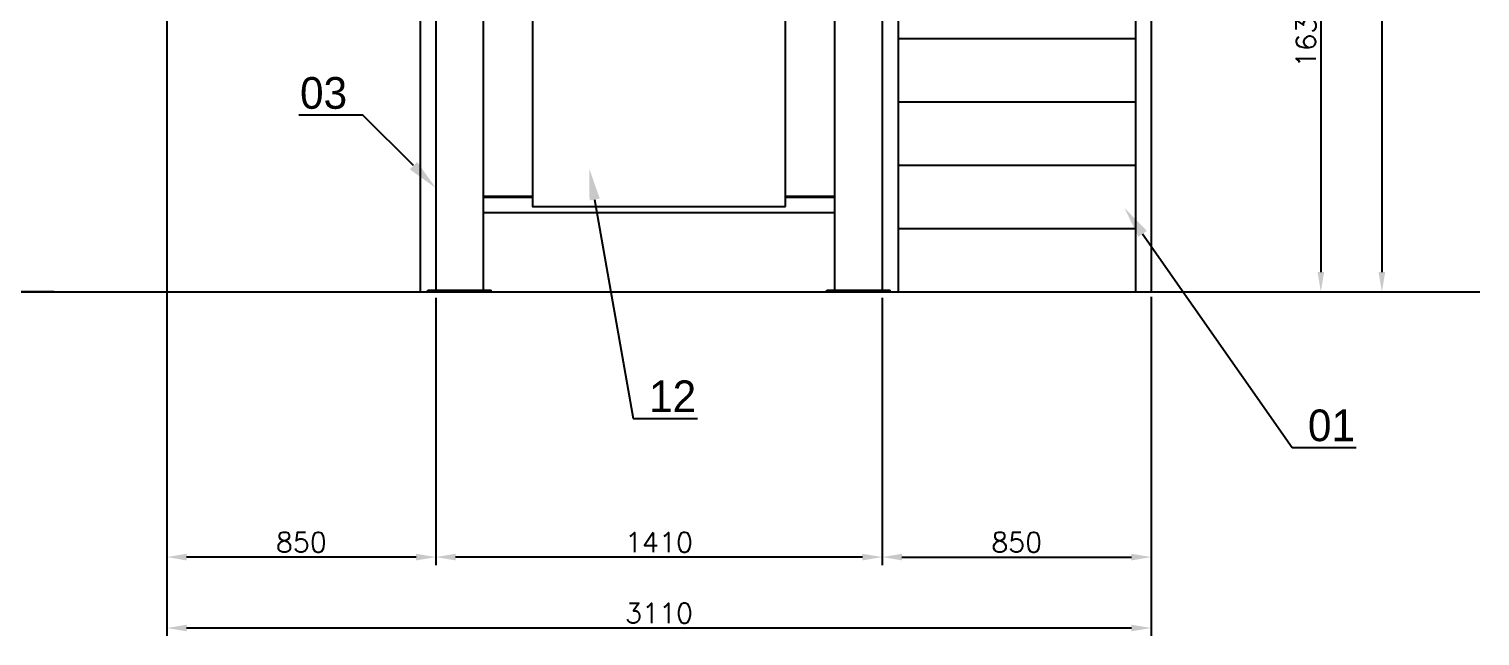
# Model space of a CAD drawing. Extents: x 0 to 21025, y 0 to 14850.
# Drawn here: x 2295 to 6879, y 2964 to 4880 of the extents above; entities that cross this region are included whole.
import ezdxf
from ezdxf import colors
from ezdxf.entities.mleader import LeaderData, LeaderLine
from ezdxf.math import Vec2, Vec3

# ---------------------------------------------------------------- set-up
doc = ezdxf.new("R2010")
doc.units = 0
doc.header["$LTSCALE"] = 200
doc.header["$MEASUREMENT"] = 0
doc.header["$PDMODE"] = 35
doc.header["$PDSIZE"] = 5
for name, color, linetype in [('DIM', 1, 'Continuous'), ('FRL2', 2, 'Continuous'), ('M3', 3, 'Continuous'), ('M4', 4, 'Continuous'), ('M5', 5, 'Continuous')]:
    doc.layers.add(name, color=color, linetype=linetype)
doc.styles.add('ROMANS', font='romans.shx')
doc.dimstyles.new('CEMI-1. 25', dxfattribs={"dimscale": 25, "dimtxt": 2.5, "dimasz": 2.5, "dimexe": 1, "dimexo": 1, "dimtad": 1, "dimdec": 0, "dimtxsty": 'ROMANS', "dimcen": 0, "dimclrd": 1, "dimclre": 1, "dimclrt": 3, "dimadec": 0, "dimazin": 2, "dimtfac": 1, "dimtdec": 0, "dimtmove": 0, "dimatfit": 3, "dimfxl": 1.25, "dimlwd": -1, "dimlwe": -1, "dimarcsym": 1})

# ---------------------------------------------------------------- blocks, each defined once
blk = doc.blocks.new('*D55')
at = {"layer": 'Defpoints', "color": 0, "transparency": 16777216}
for p in [(5840.227002406149, 5680.129294826505), (5840.227002406149, 4050.129295112742), (6376.039068016462, 4050.129295112742)]:
    blk.add_point(p, dxfattribs=at)
at = {"layer": 'DIM', "color": 1, "transparency": 16777216}
for p, q in [((5865.227002406149, 5680.129294826505), (6401.039068016462, 5680.129294826506)), ((6376.039068016462, 5617.629294826506), (6376.039068016462, 4112.629295112743)), ((5865.227002406149, 4050.129295112742), (6401.039068016462, 4050.129295112742))]:
    blk.add_line(p, q, dxfattribs=at)
for points in [[(6365.622401349795, 5617.629294826506), (6386.455734683129, 5617.629294826506), (6376.039068016462, 5680.129294826506)], [(6365.622401349795, 4112.629295112743), (6386.455734683129, 4112.629295112743), (6376.039068016462, 4050.129295112742)]]:
    blk.add_solid(points, dxfattribs=at)
at = {"layer": 'DIM', "color": 3, "transparency": 16777216, "insert": (6329.164068016461, 4865.129294969622), "char_height": 62.5, "attachment_point": 5, "rotation": 90, "style": 'ROMANS'}
blk.add_mtext('1630', dxfattribs=at)
blk = doc.blocks.new('*D56')
at = {"layer": 'Defpoints', "color": 0, "transparency": 16777216}
for p in [(2730.227002406147, 5532.629294826504), (5840.227002406147, 4050.12929511274), (2730.227002406147, 2989.19813405881)]:
    blk.add_point(p, dxfattribs=at)
at = {"layer": 'DIM', "color": 1, "transparency": 16777216}
for p, q in [((2730.227002406147, 5507.629294826504), (2730.227002406147, 2964.19813405881)), ((5840.227002406147, 4025.12929511274), (5840.227002406147, 2964.19813405881)), ((5777.727002406147, 2989.19813405881), (2792.727002406147, 2989.19813405881))]:
    blk.add_line(p, q, dxfattribs=at)
for points in [[(2792.727002406147, 2999.614800725476), (2792.727002406147, 2978.781467392143), (2730.227002406147, 2989.19813405881)], [(5777.727002406147, 2999.614800725476), (5777.727002406147, 2978.781467392143), (5840.227002406147, 2989.19813405881)]]:
    blk.add_solid(points, dxfattribs=at)
at = {"layer": 'DIM', "color": 3, "transparency": 16777216, "insert": (4285.227002406147, 3036.07313405881), "char_height": 62.5, "attachment_point": 5, "style": 'ROMANS'}
blk.add_mtext('3110', dxfattribs=at)
blk = doc.blocks.new('*D57')
at = {"layer": 'Defpoints', "color": 0, "transparency": 16777216}
for p in [(4990.227002406147, 4056.12929511274), (5840.227002406147, 4059.247871251879), (5840.227002406147, 3213.116531301042)]:
    blk.add_point(p, dxfattribs=at)
at = {"layer": 'DIM', "color": 1, "transparency": 16777216}
for p, q in [((5840.227002406147, 4034.247871251879), (5840.227002406147, 3188.116531301042)), ((4990.227002406147, 4031.12929511274), (4990.227002406147, 3188.116531301042)), ((5052.727002406147, 3213.116531301042), (5777.727002406147, 3213.116531301042))]:
    blk.add_line(p, q, dxfattribs=at)
for points in [[(5052.727002406147, 3223.533197967709), (5052.727002406147, 3202.699864634376), (4990.227002406147, 3213.116531301042)], [(5777.727002406147, 3223.533197967709), (5777.727002406147, 3202.699864634376), (5840.227002406147, 3213.116531301042)]]:
    blk.add_solid(points, dxfattribs=at)
at = {"layer": 'DIM', "color": 3, "transparency": 16777216, "insert": (5415.227002406147, 3259.991531301042), "char_height": 62.5, "attachment_point": 5, "style": 'ROMANS'}
blk.add_mtext('850', dxfattribs=at)
blk = doc.blocks.new('*D58')
at = {"layer": 'Defpoints', "color": 0, "transparency": 16777216}
for p in [(2730.227002406147, 5535.129294826504), (3580.227002406147, 4050.12929511274), (2730.227002406147, 3213.116531301042)]:
    blk.add_point(p, dxfattribs=at)
at = {"layer": 'DIM', "color": 1, "transparency": 16777216}
for p, q in [((2730.227002406147, 5510.129294826504), (2730.227002406147, 3188.116531301042)), ((3580.227002406147, 4025.12929511274), (3580.227002406147, 3188.116531301042)), ((3517.727002406147, 3213.116531301042), (2792.727002406147, 3213.116531301042))]:
    blk.add_line(p, q, dxfattribs=at)
for points in [[(2792.727002406147, 3223.533197967709), (2792.727002406147, 3202.699864634376), (2730.227002406147, 3213.116531301042)], [(3517.727002406147, 3223.533197967709), (3517.727002406147, 3202.699864634376), (3580.227002406147, 3213.116531301042)]]:
    blk.add_solid(points, dxfattribs=at)
at = {"layer": 'DIM', "color": 3, "transparency": 16777216, "insert": (3155.227002406147, 3259.991531301042), "char_height": 62.5, "attachment_point": 5, "style": 'ROMANS'}
blk.add_mtext('850', dxfattribs=at)
blk = doc.blocks.new('*D59')
at = {"layer": 'Defpoints', "color": 0, "transparency": 16777216}
for p in [(3580.227002406147, 4056.129295112754), (4990.227002406147, 4050.12929511274), (3580.227002406147, 3213.116531301042)]:
    blk.add_point(p, dxfattribs=at)
at = {"layer": 'DIM', "color": 1, "transparency": 16777216}
for p, q in [((3580.227002406147, 4031.129295112754), (3580.227002406147, 3188.116531301042)), ((4990.227002406147, 4025.12929511274), (4990.227002406147, 3188.116531301042)), ((4927.727002406147, 3213.116531301042), (3642.727002406147, 3213.116531301042))]:
    blk.add_line(p, q, dxfattribs=at)
for points in [[(3642.727002406147, 3223.533197967709), (3642.727002406147, 3202.699864634376), (3580.227002406147, 3213.116531301042)], [(4927.727002406147, 3223.533197967709), (4927.727002406147, 3202.699864634376), (4990.227002406147, 3213.116531301042)]]:
    blk.add_solid(points, dxfattribs=at)
at = {"layer": 'DIM', "color": 3, "transparency": 16777216, "insert": (4285.227002406147, 3259.991531301042), "char_height": 62.5, "attachment_point": 5, "style": 'ROMANS'}
blk.add_mtext('1410', dxfattribs=at)
blk = doc.blocks.new('*D60')
at = {"layer": 'Defpoints', "color": 0, "transparency": 16777216}
for p in [(4917.727002406149, 6440.178312874927), (5840.227002406149, 4050.129295112742), (6568.847380375598, 4050.129295112742)]:
    blk.add_point(p, dxfattribs=at)
at = {"layer": 'DIM', "color": 1, "transparency": 16777216}
for p, q in [((4942.727002406149, 6440.178312874927), (6593.847380375597, 6440.178312874928)), ((6568.847380375597, 6377.678312874928), (6568.847380375598, 4112.629295112743)), ((5865.227002406149, 4050.129295112742), (6593.847380375598, 4050.129295112742))]:
    blk.add_line(p, q, dxfattribs=at)
for points in [[(6558.43071370893, 6377.678312874928), (6579.264047042264, 6377.678312874928), (6568.847380375597, 6440.178312874928)], [(6558.430713708931, 4112.629295112743), (6579.264047042265, 4112.629295112743), (6568.847380375598, 4050.129295112742)]]:
    blk.add_solid(points, dxfattribs=at)
at = {"layer": 'DIM', "color": 3, "transparency": 16777216, "insert": (6521.972380375597, 5245.153803993773), "char_height": 62.5, "attachment_point": 5, "rotation": 90, "style": 'ROMANS'}
blk.add_mtext('2390', dxfattribs=at)
blk = doc.blocks.new('*D67')
at = {"layer": 'Defpoints', "color": 0, "transparency": 16777216}
for p in [(3670.227002406149, 7707.058312874917), (1351.939347179007, 4050.129295112742), (2398.895228849125, 4050.129295112742)]:
    blk.add_point(p, dxfattribs=at)
at = {"layer": 'DIM', "color": 1, "transparency": 16777216}
for p, q in [((3645.227002406149, 7707.058312874917), (1326.939347179006, 7707.058312874916)), ((1351.939347179006, 7644.558312874916), (1351.939347179007, 4112.629295112741)), ((2373.895228849125, 4050.129295112742), (1326.939347179007, 4050.129295112742))]:
    blk.add_line(p, q, dxfattribs=at)
for points in [[(1341.522680512339, 7644.558312874916), (1362.356013845673, 7644.558312874916), (1351.939347179006, 7707.058312874916)], [(1341.52268051234, 4112.629295112741), (1362.356013845673, 4112.629295112741), (1351.939347179007, 4050.129295112742)]]:
    blk.add_solid(points, dxfattribs=at)
at = {"layer": 'DIM', "color": 3, "transparency": 16777216, "insert": (1305.064347179008, 5878.593803993826), "char_height": 62.5, "attachment_point": 5, "rotation": 90, "style": 'ROMANS'}
blk.add_mtext('3657', dxfattribs=at)
blk = doc.blocks.new('*D68')
at = {"layer": 'Defpoints', "color": 0, "transparency": 16777216}
for p in [(2735.227002406148, 6795.129294826536), (1584.235022635997, 4050.129295112742), (2392.166874918196, 4050.129295112742)]:
    blk.add_point(p, dxfattribs=at)
at = {"layer": 'DIM', "color": 1, "transparency": 16777216}
for p, q in [((2710.227002406148, 6795.129294826536), (1559.235022635996, 6795.129294826535)), ((1584.235022635996, 6732.629294826535), (1584.235022635997, 4112.629295112741)), ((2367.166874918196, 4050.129295112742), (1559.235022635997, 4050.129295112742))]:
    blk.add_line(p, q, dxfattribs=at)
for points in [[(1573.81835596933, 6732.629294826535), (1594.651689302663, 6732.629294826535), (1584.235022635996, 6795.129294826535)], [(1573.81835596933, 4112.629295112741), (1594.651689302664, 4112.629295112741), (1584.235022635997, 4050.129295112742)]]:
    blk.add_solid(points, dxfattribs=at)
at = {"layer": 'DIM', "color": 3, "transparency": 16777216, "insert": (1537.360022635998, 5422.629294969636), "char_height": 62.5, "attachment_point": 5, "rotation": 90, "style": 'ROMANS'}
blk.add_mtext('2745', dxfattribs=at)

msp = doc.modelspace()

# ---------------------------------------------------------------- linework, layer by layer
at = {"layer": 'M3'}
msp.add_lwpolyline([(4685.227002406147, 4320.129295112711), (4685.227002406147, 5520.129295112711), (3885.227002406147, 5520.129295112711), (3885.227002406147, 4320.129295112696)], close=True, dxfattribs=at)
at = {"layer": 'M4'}
for p, q in [((3530.227002406147, 5680.129294826504), (3530.227002406147, 4050.12929511274)), ((3580.227002406147, 5680.129294826504), (3580.227002406147, 4050.12929511274)), ((3730.227002406147, 4056.129295112754), (3730.227002406147, 5680.129294826504)), ((4840.227002406147, 4056.12929511274), (4840.227002406147, 5680.129294826504)), ((4990.227002406147, 5680.129294826504), (4990.227002406147, 4050.12929511274)), ((5040.227002406147, 5680.129294826504), (5040.227002406147, 4050.12929511274)), ((5790.227002406147, 5680.129294826504), (5790.227002406147, 4050.12929511274)), ((5840.227002406147, 5680.129294826504), (5840.227002406147, 4050.12929511274)), ((5040.227002406147, 4850.004050835225), (5790.227002406147, 4850.004050835225)), ((5040.227002406147, 4650.004050835225), (5790.227002406151, 4650.004050835225)), ((5040.227002406147, 4450.004050835225), (5790.227002406147, 4450.004050835225)), ((3885.227002406147, 4350.929295112728), (3730.227002406147, 4350.929295112728)), ((3885.227002406147, 4347.929295112728), (3730.227002406147, 4347.929295112728)), ((4840.227002406147, 4350.929295112728), (4685.227002406147, 4350.929295112728)), ((4840.227002406147, 4347.929295112728), (4685.227002406147, 4347.929295112728)), ((4840.227002406147, 4300.12929511274), (3730.227002406147, 4300.12929511274)), ((5040.227002406147, 4250.004050835225), (5790.227002406147, 4250.004050835225)), ((3555.22700240614, 4050.12929511274), (3555.22700240614, 4056.129295112754)), ((3555.227002406144, 4056.12929511274), (3755.227002406144, 4056.129295112754)), ((3555.227002406144, 4050.12929511274), (3755.227002406144, 4050.12929511274)), ((3755.227002406144, 4050.129295112754), (3755.227002406144, 4056.12929511274)), ((4815.227002406147, 4050.12929511274), (4815.227002406147, 4056.12929511274)), ((4815.227002406147, 4056.12929511274), (5015.227002406144, 4056.12929511274)), ((4815.227002406147, 4050.12929511274), (5015.227002406144, 4050.12929511274)), ((5015.22700240614, 4050.129295112754), (5015.22700240614, 4056.12929511274))]:
    msp.add_line(p, q, dxfattribs=at)
at = {"layer": 'M5'}
msp.add_line((1589.752368037571, 4050.12929511274), (6878.746567432168, 4050.12929511274), dxfattribs=at)

# ---------------------------------------------------------------- dimensions: what is measured, and where the dimension line sits
at = {"layer": 'DIM'}
for base, p1, p2, angle, picture, middle in [((1351.939347179007, 4050.129295112742), (3670.227002406147, 7707.058312874913), (2398.895228849124, 4050.12929511274), 90, '*D67', (1305.064347179008, 5878.593803993826)), ((1584.235022635997, 4050.129295112742), (2735.227002406147, 6795.129294826533), (2392.166874918195, 4050.12929511274), 90, '*D68', (1537.360022635998, 5422.629294969636)), ((6376.039068016462, 4050.129295112742), (5840.227002406147, 5680.129294826504), (5840.227002406147, 4050.12929511274), 90, '*D55', (6329.164068016461, 4865.129294969622)), ((2730.227002406147, 3213.116531301042), (3580.227002406147, 4050.12929511274), (2730.227002406147, 5535.129294826504), 180, '*D58', (3155.227002406147, 3259.991531301042)), ((2730.227002406147, 2989.19813405881), (5840.227002406147, 4050.12929511274), (2730.227002406147, 5532.629294826504), 180, '*D56', (4285.227002406147, 3036.07313405881)), ((3580.227002406147, 3213.116531301042), (4990.227002406147, 4050.12929511274), (3580.227002406147, 4056.129295112754), 180, '*D59', (4285.227002406147, 3259.991531301042)), ((5840.227002406147, 3213.116531301042), (4990.227002406147, 4056.12929511274), (5840.227002406147, 4059.247871251879), 180, '*D57', (5415.227002406147, 3259.991531301042))]:
    dim = msp.add_linear_dim(base=base, p1=p1, p2=p2, angle=angle, dimstyle='CEMI-1. 25', dxfattribs=at)
    dim.commit()
    dim.dimension.update_dxf_attribs({"geometry": picture, "text_midpoint": middle})
dim = msp.add_linear_dim(base=(6568.847380375598, 4050.129295112742), p1=(4917.727002406147, 6440.178312874923), p2=(5840.227002406147, 4050.12929511274), angle=90, dimstyle='CEMI-1. 25', dxfattribs=at)
dim.commit()
dim.dimension.update_dxf_attribs({"geometry": '*D60', "text_midpoint": (6568.847380375597, 5245.153803993773), "dimtype": 160})

# ---------------------------------------------------------------- leaders
at = {"layer": 'FRL2'}
ml = msp.add_multileader_mtext('Standard', dxfattribs=at)
ml.set_content('03', color=3)
ml.set_leader_properties(color=1)
ml.build(insert=Vec2(0, 0))
ml.multileader.update_dxf_attribs({"text_left_attachment_type": 6, "text_right_attachment_type": 6, "dogleg_length": 50, "arrow_head_size": 100})
ctx = ml.context
ctx.base_point, ctx.char_height, ctx.arrow_head_size, ctx.landing_gap_size, ctx.plane_origin = Vec3(3149.802937250399, 4608.380006408267), 100, 100, 0.09, Vec3(3580.227002406149, 4378.135941252516)
ctx.left_attachment, ctx.right_attachment, ctx.text_align_type = 6, 6, 2
notes = []
notes.append((ctx, [(0, (1, 1, 0), (3349.982937250399, 4608.380006408267), (-1, 0), 50, [(0, [(3580.227002406149, 4378.135941252516)], 0, [])])]))
ctx.mtext.insert, ctx.mtext.alignment, ctx.mtext.flow_direction = Vec3(3299.892937250399, 4728.380006408267), 3, 5
ml = msp.add_multileader_mtext('Standard', dxfattribs=at)
ml.set_content('12', color=3)
ml.set_leader_properties(color=1)
ml.build(insert=Vec2(0, 0))
ml.multileader.update_dxf_attribs({"text_left_attachment_type": 6, "text_right_attachment_type": 6, "dogleg_length": 50, "arrow_head_size": 100})
ctx = ml.context
ctx.base_point, ctx.char_height, ctx.arrow_head_size, ctx.landing_gap_size, ctx.plane_origin = Vec3(4253.755477082064, 3650.759025427885), 100, 100, 0.09, Vec3(4064.51946297058, 4440.405700894382)
ctx.left_attachment, ctx.right_attachment = 6, 6
notes.append((ctx, [(0, (1, 1, 0), (4203.755477082064, 3650.759025427885), (1, 0), 50, [(0, [(4064.51946297058, 4440.405700894382)], 0, [])])]))
ctx.mtext.insert, ctx.mtext.flow_direction = Vec3(4253.845477082064, 3770.759025427885), 5
ml = msp.add_multileader_mtext('Standard', dxfattribs=at)
ml.set_content('01', color=3)
ml.set_leader_properties(color=1)
ml.build(insert=Vec2(0, 0))
ml.multileader.update_dxf_attribs({"text_left_attachment_type": 6, "text_right_attachment_type": 6, "dogleg_length": 50, "arrow_head_size": 100})
ctx = ml.context
ctx.base_point, ctx.char_height, ctx.arrow_head_size, ctx.landing_gap_size, ctx.plane_origin = Vec3(6335.066360110804, 3559.098072708228), 100, 100, 0.09, Vec3(5755.501475672645, 4315.395106859203)
ctx.left_attachment, ctx.right_attachment = 6, 6
notes.append((ctx, [(0, (1, 1, 0), (6285.066360110804, 3559.098072708228), (1, 0), 50, [(0, [(5755.501475672645, 4315.395106859203)], 0, [])])]))
ctx.mtext.insert, ctx.mtext.flow_direction = Vec3(6335.156360110804, 3679.098072708228), 5
for ctx, leaders in notes:
    for number, flags, end, landing, length, lines in leaders:
        leader = LeaderData()
        leader.index, (leader.has_last_leader_line, leader.has_dogleg_vector, leader.attachment_direction) = number, flags
        leader.last_leader_point, leader.dogleg_vector, leader.dogleg_length = Vec3(end), Vec3(landing), length
        for number, points, colour, breaks in lines:
            line = LeaderLine()
            line.index, line.vertices, line.color, line.breaks = number, Vec3.list(points), colors.encode_raw_color(colour), breaks
            leader.lines.append(line)
        ctx.leaders.append(leader)

doc.saveas('drawing.dxf')
